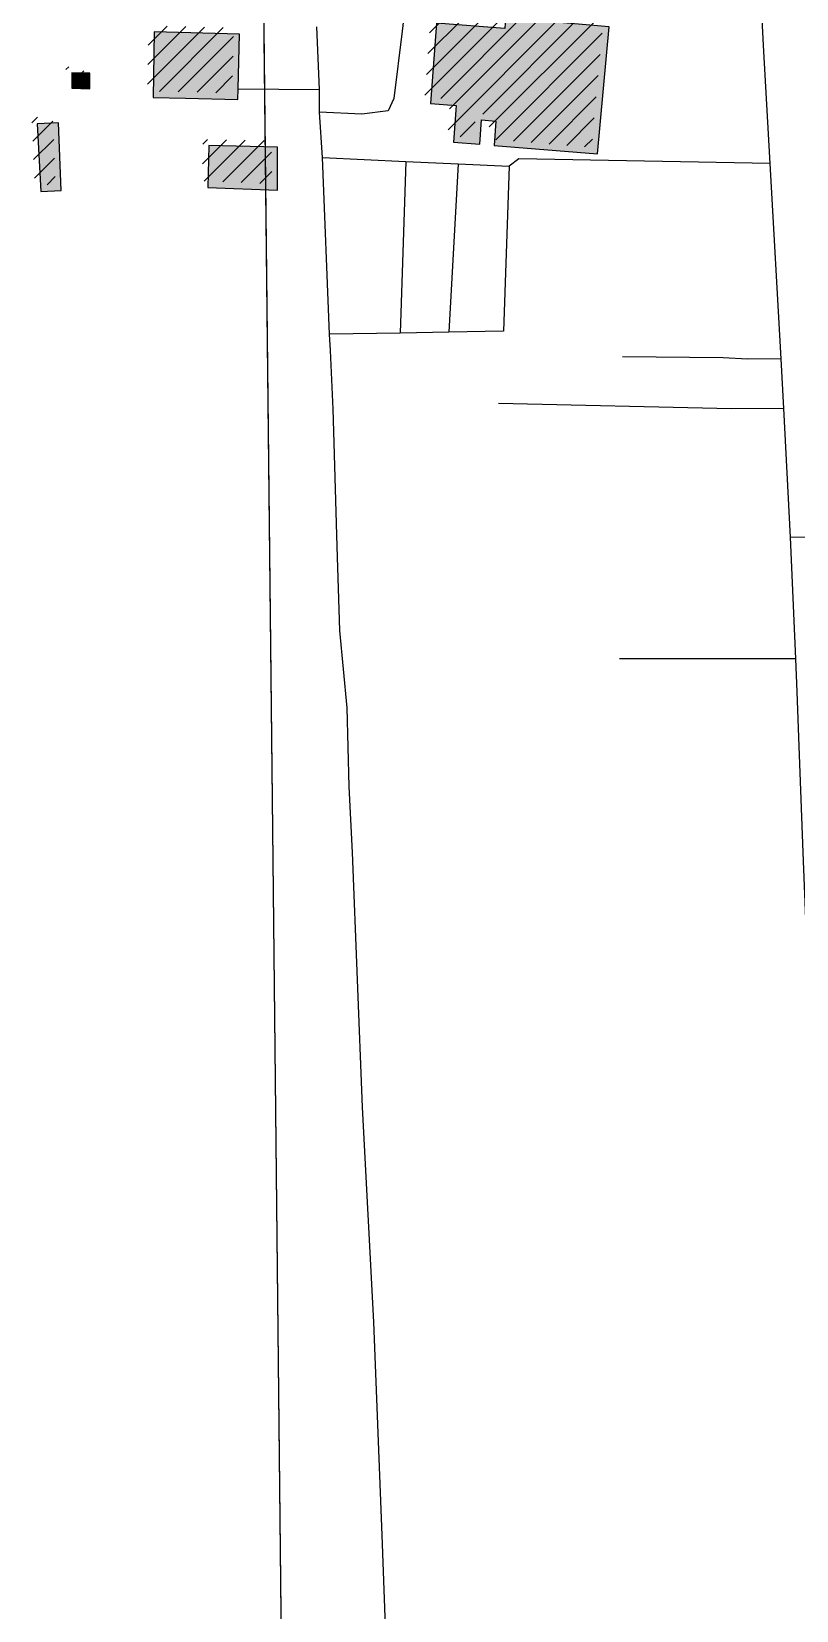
# Model space of a CAD drawing. Extents: x 6576311 to 6728256, y 2029764 to 2237541.
# Drawn here: x 6667569 to 6668462, y 2174537 to 2176380 of the extents above; entities that cross this region are included whole.
import ezdxf

# ---------------------------------------------------------------- set-up
doc = ezdxf.new("R2010")
doc.units = 21
for name, color, linetype in [('BUILDINGS', 9, 'Continuous'), ('CL_LOCAL', 4, 'Continuous'), ('CL_MAJOR', 2, 'Continuous'), ('PLSS_QQ', 8, 'Continuous'), ('PLSS_SECTION', 7, 'Continuous')]:
    doc.layers.add(name, color=color, linetype=linetype)

msp = doc.modelspace()

# ---------------------------------------------------------------- hatches: boundary and pattern name
at = {"layer": 'BUILDINGS_HATCH'}
for points in [[(6668034.7, 2176296.3), (6668064.7, 2176294.1), (6668061.5, 2176251.2), (6668092.2, 2176248.9), (6668094.3, 2176277.2), (6668111.2, 2176275.9), (6668109, 2176247.4), (6668229.6, 2176237.7), (6668243.3, 2176386), (6668122.5, 2176396.6), (6668121.6, 2176384), (6668041.8, 2176390)], [(6667710.8, 2176303.5), (6667748.7, 2176302.7), (6667809.9, 2176301.2), (6667810.2, 2176313.6), (6667811.6, 2176377.2), (6667712.2, 2176380)], [(6667615.8, 2176314.3), (6667636.9, 2176313.5), (6667636.8, 2176331.8), (6667615.7, 2176332.1)], [(6667575.6, 2176272.8), (6667579.5, 2176193.5), (6667603.6, 2176194.8), (6667600.4, 2176273.7)], [(6667774.8, 2176198.3), (6667856.1, 2176195.3), (6667855.9, 2176245.6), (6667775.9, 2176247.3)]]:
    msp.add_hatch(color=251, dxfattribs=at).paths.add_polyline_path(points)
at = {"layer": 'BUILDINGS_SHADOW'}
h = msp.add_hatch(dxfattribs=at)
h.set_pattern_fill('ANSI31', scale=5)
h.paths.add_polyline_path([(6668027.9, 2176303.7), (6668058, 2176301.4), (6668054.7, 2176258.6), (6668085.4, 2176256.2), (6668087.6, 2176284.6), (6668104.5, 2176283.3), (6668102.3, 2176254.8), (6668222.9, 2176245.1), (6668236.6, 2176393.4), (6668115.8, 2176404), (6668114.8, 2176391.4), (6668035.1, 2176397.4)])
h = msp.add_hatch(dxfattribs=at)
h.set_pattern_fill('ANSI31', scale=5)
h.paths.add_polyline_path([(6667704, 2176310.9), (6667742, 2176310), (6667803.2, 2176308.6), (6667803.5, 2176321), (6667804.9, 2176384.6), (6667705.5, 2176387.4)])
h = msp.add_hatch(dxfattribs=at)
h.set_pattern_fill('ANSI31', scale=5)
h.paths.add_polyline_path([(6667609.1, 2176321.7), (6667630.1, 2176320.9), (6667630, 2176339.2), (6667609, 2176339.4)])
h = msp.add_hatch(dxfattribs=at)
h.set_pattern_fill('ANSI31', scale=5)
h.paths.add_polyline_path([(6667568.9, 2176280.2), (6667572.7, 2176200.9), (6667596.9, 2176202.1), (6667593.6, 2176281.1)])
h = msp.add_hatch(dxfattribs=at)
h.set_pattern_fill('ANSI31', scale=5)
h.paths.add_polyline_path([(6667768.1, 2176205.7), (6667849.4, 2176202.7), (6667849.2, 2176253), (6667769.1, 2176254.6)])

# ---------------------------------------------------------------- linework, layer by layer
at = {"layer": 'BUILDINGS'}
for points in [[(6668034.7, 2176296.3), (6668064.7, 2176294.1), (6668061.5, 2176251.2), (6668092.2, 2176248.9), (6668094.3, 2176277.2), (6668111.2, 2176275.9), (6668109, 2176247.4), (6668229.6, 2176237.7), (6668243.3, 2176386), (6668122.5, 2176396.6), (6668121.6, 2176384), (6668041.8, 2176390), (6668034.7, 2176296.3)], [(6667710.8, 2176303.5), (6667748.7, 2176302.7), (6667809.9, 2176301.2), (6667810.2, 2176313.6), (6667811.6, 2176377.2), (6667712.2, 2176380), (6667710.8, 2176303.5)], [(6667615.8, 2176314.3), (6667636.9, 2176313.5), (6667636.8, 2176331.8), (6667615.7, 2176332.1), (6667615.8, 2176314.3)], [(6667575.6, 2176272.8), (6667579.5, 2176193.5), (6667603.6, 2176194.8), (6667600.4, 2176273.7), (6667575.6, 2176272.8)], [(6667774.8, 2176198.3), (6667856.1, 2176195.3), (6667855.9, 2176245.6), (6667775.9, 2176247.3), (6667774.8, 2176198.3)]]:
    msp.add_lwpolyline(points, close=True, dxfattribs=at)
at = {"layer": 'CL_LOCAL'}
for points in [[(6668006.9, 2176448.4), (6668003.3, 2176394), (6668001.6, 2176380.7), (6667991.9, 2176302.1), (6667985.5, 2176287.9), (6667954.5, 2176284.1), (6667905.3, 2176286.3)], [(6668539.9, 2173726.2), (6668534.2, 2173891.9), (6668519.5, 2174143.9), (6668524, 2174190.2), (6668505.6, 2174454.1), (6668502.9, 2174490.7), (6668502.6, 2174542.4), (6668502.2, 2174643.4), (6668492.5, 2174878.2), (6668480.9, 2175136.5), (6668473.3, 2175335.4), (6668470.4, 2175411.8), (6668465.2, 2175546.3), (6668462.8, 2175609.7), (6668461.4, 2175648), (6668455.1, 2175790.3), (6668447.4, 2175940.2), (6668444.3, 2175998.5), (6668431.4, 2176226.3), (6668423.8, 2176364.2), (6668422.9, 2176380), (6668421.4, 2176407.2)], [(6667810.2, 2176313.6), (6667905.1, 2176312.9)], [(6667908.5, 2176233.4), (6668006, 2176228.9), (6668066.9, 2176226.1), (6668126.7, 2176223.4), (6668120.2, 2176030.5), (6668056, 2176029.4), (6667999.3, 2176028.4), (6667917, 2176027)], [(6668006, 2176228.9), (6667999.3, 2176028.4)], [(6668066.9, 2176226.1), (6668056, 2176029.4)], [(6668431.4, 2176226.3), (6668137.8, 2176231.9), (6668126.7, 2176223.4)], [(6668444.3, 2175998.5), (6668405, 2175998.1), (6668376.7, 2175999.5), (6668259, 2176000.7)], [(6668447.4, 2175940.2), (6668386.3, 2175940), (6668114.3, 2175946.4)], [(6670705.5, 2175744.7), (6670692, 2175740.5), (6670682.3, 2175738.8), (6670676.4, 2175737.8), (6670663.5, 2175736.9), (6670596.4, 2175737.5), (6670084.8, 2175741.7), (6669759.7, 2175749), (6669437.8, 2175756.2), (6669094, 2175776.9), (6668766.9, 2175784.2), (6668455.1, 2175790.3)], [(6668461.4, 2175648), (6668255.4, 2175648.3)]]:
    msp.add_lwpolyline(points, dxfattribs=at)
at = {"layer": 'CL_MAJOR'}
msp.add_lwpolyline([(6668022.1, 2173574.9), (6668016.7, 2173628.3), (6668013.8, 2173688.2), (6668007.5, 2173877.3), (6668000.4, 2174119.6), (6667989.2, 2174339.9), (6667987.3, 2174375.5), (6667986, 2174412.7), (6667978.2, 2174625.3), (6667968.4, 2174873.9), (6667955.3, 2175124.7), (6667943.7, 2175422.3), (6667939.9, 2175499.2), (6667937.5, 2175591.1), (6667928.9, 2175681.1), (6667925.9, 2175779.4), (6667921.8, 2175913.7), (6667921, 2175939.7), (6667917.9, 2176008), (6667917, 2176027), (6667908.5, 2176233.4), (6667905.3, 2176286.3), (6667905.1, 2176312.9), (6667902, 2176385.8)], dxfattribs=at)
at = {"layer": 'PLSS_QQ'}
for points in [[(6667793.2, 2180673.5), (6667807.8, 2179359.2), (6667822.3, 2178044.8), (6667836.4, 2176728.9), (6667850.5, 2175412.9), (6667864.7, 2174096.9), (6667878.8, 2172780.9), (6667894.5, 2171470.9), (6667910.2, 2170160.9), (6667926, 2168850.9), (6667941.7, 2167540.9), (6667961.2, 2166239.2), (6667980.6, 2164937.5), (6668000, 2163635.7), (6668019.5, 2162334), (6669310.2, 2162362.4), (6670594.9, 2162390.8), (6670600.9, 2162390.9), (6671906.1, 2162438.7), (6673211.3, 2162486.6), (6674516.5, 2162534.5), (6675821.6, 2162582.5), (6677082.6, 2162599.4), (6678213.5, 2162613.5)], [(6667793.2, 2180673.5), (6667807.8, 2179359.2), (6667822.3, 2178044.8), (6667836.4, 2176728.9), (6667850.5, 2175412.9), (6667864.7, 2174096.9), (6667878.8, 2172780.9), (6667894.5, 2171470.9), (6667910.2, 2170160.9), (6667926, 2168850.9)]]:
    msp.add_lwpolyline(points, dxfattribs=at)
at = {"layer": 'PLSS_SECTION'}
msp.add_lwpolyline([(6667793.2, 2180673.5), (6667807.8, 2179359.2), (6667822.3, 2178044.8), (6667836.4, 2176728.9), (6667850.5, 2175412.9), (6667864.7, 2174096.9), (6667878.8, 2172780.9), (6667894.5, 2171470.9), (6667910.2, 2170160.9), (6667926, 2168850.9), (6667941.7, 2167540.9), (6667961.2, 2166239.2), (6667980.6, 2164937.5)], dxfattribs=at)
msp.add_lwpolyline([(6667793.2, 2180673.5), (6667807.8, 2179359.2), (6667822.3, 2178044.8), (6667836.4, 2176728.9), (6667850.5, 2175412.9), (6667864.7, 2174096.9), (6667878.8, 2172780.9), (6667894.5, 2171470.9), (6667910.2, 2170160.9), (6667926, 2168850.9), (6667941.7, 2167540.9), (6667961.2, 2166239.2), (6667980.6, 2164937.5)], dxfattribs=at)

doc.saveas('drawing.dxf')
